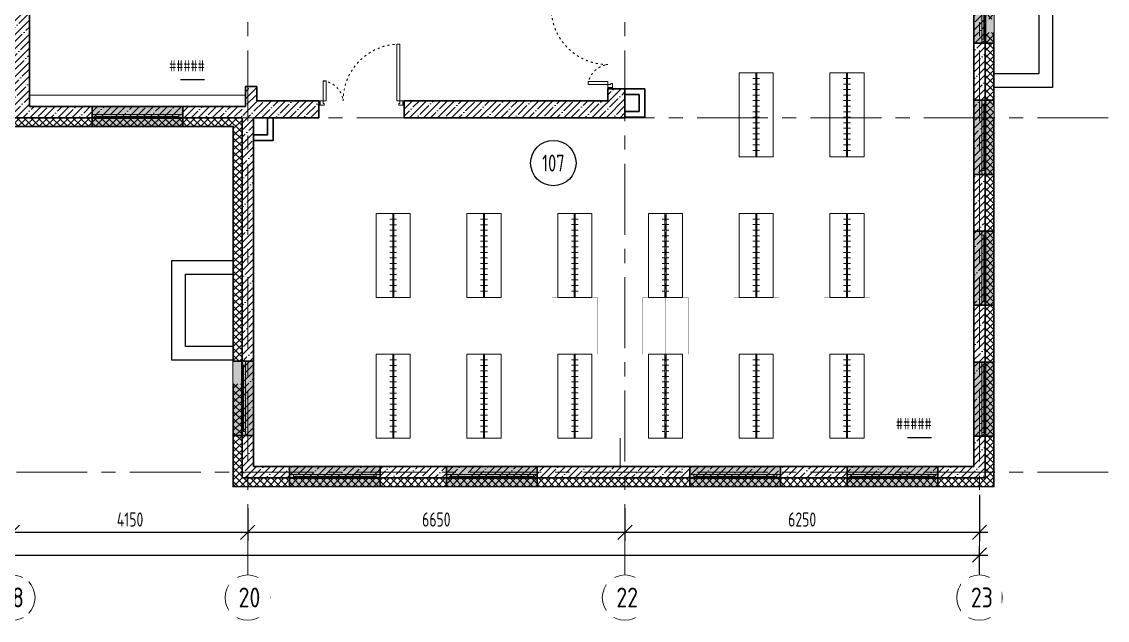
# Model space of a CAD drawing. Header units: millimetres. Extents: x -13407 to 8063098, y -2635 to 109271.
# Drawn here: x 51530 to 70669, y -2611 to 7944 of the extents above; entities that cross this region are included whole.
import ezdxf
from ezdxf.enums import TextEntityAlignment as Align

# ---------------------------------------------------------------- set-up
doc = ezdxf.new("R2010")
doc.units = ezdxf.units.MM
for name, pattern in [('ACAD_ISO03W100', [30, 12, -18]), ('CENTER', [2, 1.25, -0.25, 0.25, -0.25]), ('HIDDEN', [6, 4, -2])]:
    doc.linetypes.add(name, pattern=pattern)
doc.layers.get('Defpoints').update_dxf_attribs({"color": 6})
for name, color, linetype, lineweight in [('АР_Двери', 5, 'Continuous', 18), ('АР_Маркер экспликации', 239, 'Continuous', 13), ('АР_Навесной фасад', 5, 'Continuous', 5), ('АР_Номер помещения', 1, 'Continuous', 25), ('АР_Окна БЛОК', 250, 'Continuous', 13), ('АР_Оси', 193, 'Continuous', 9), ('АР_Оси размеры', 164, 'Continuous', 9), ('АР_Перегородки газоблок', 165, 'Continuous', 30), ('АР_Подоконники', 163, 'Continuous', 9), ('АР_Помещения_площадь', 19, 'Continuous', 9), ('АР_Сущ Несущая стена', 202, 'Continuous', 30), ('АР_Утеплитель', 250, 'Continuous', 9), ('АР_Штриховка монолит', 250, 'Continuous', 9), ('ТХ_мебель передв', 250, 'Continuous', 13)]:
    doc.layers.add(name, color=color, linetype=linetype, lineweight=lineweight)
doc.layers.get('АР_Маркер экспликации').off()
doc.styles.add('ISOCPEUR', font='isocpeur.ttf', dxfattribs={"width": 0.7})
doc.styles.get("Standard").update_dxf_attribs({"font": 'arial.ttf'})
doc.styles.add('ГОСТ 2.304', font='isocpeur.ttf', dxfattribs={"width": 0.7})
doc.dimstyles.new('СПДС', dxfattribs={"dimscale": 100, "dimtxt": 2.5, "dimasz": 2.5, "dimexe": 1.5, "dimexo": 0, "dimgap": 1, "dimtad": 1, "dimdec": 0, "dimrnd": 1, "dimtxsty": 'ГОСТ 2.304', "dimblk": 'OBLIQUE', "dimcen": 2.5, "dimdle": 1.5, "dimadec": 0, "dimazin": 2, "dimtfac": 0.75, "dimtdec": 0, "dimtmove": 1, "dimatfit": 3, "dimfxl": 1, "dimtolj": 1, "dimarcsym": 1})
pattern_1 = [(45, (-951587.81, 109999.9), (-123.743687, 123.743687), []), (45, (-951464.07, 109999.9), (-123.743687, 123.743687), [218.75, -43.75, 0, -43.75])]

# ---------------------------------------------------------------- blocks, each defined once
blk = doc.blocks.new('_Oblique')
at = {"color": 253, "linetype": 'ByBlock', "lineweight": -2}
blk.add_line((-0.5, -0.5), (0.5, 0.5), dxfattribs=at)
blk = doc.blocks.new('*D513')
at = {"layer": 'Defpoints', "color": 0, "ltscale": 100, "transparency": 16777216}
for p in [(51365, -636), (55515, -636), (55515, -1059)]:
    blk.add_point(p, dxfattribs=at)
at = {"layer": 'АР_Оси размеры', "color": 253, "lineweight": -2, "ltscale": 100, "transparency": 16777216}
for p, q in [((51365, -636), (51365, -1209)), ((55515, -636), (55515, -1209)), ((51215, -1059), (55665, -1059))]:
    blk.add_line(p, q, dxfattribs=at)
at = {"layer": 'АР_Оси размеры', "color": 253, "lineweight": -2, "ltscale": 100, "transparency": 16777216, "xscale": 250, "yscale": 250, "zscale": 250, "rotation": 180}
blk.add_blockref('_Oblique', (51365, -1059), dxfattribs=at)
at = {"layer": 'АР_Оси размеры', "color": 253, "lineweight": -2, "ltscale": 100, "transparency": 16777216, "xscale": 250, "yscale": 250, "zscale": 250}
blk.add_blockref('_Oblique', (55515, -1059), dxfattribs=at)
at = {"layer": 'АР_Оси размеры', "color": 253, "ltscale": 100, "transparency": 16777216, "insert": (53440, -834), "char_height": 250, "attachment_point": 5, "style": 'ГОСТ 2.304'}
blk.add_mtext('\\A1;4150', dxfattribs=at)
blk = doc.blocks.new('*D514')
at = {"layer": 'Defpoints', "color": 0, "ltscale": 100, "transparency": 16777216}
for p in [(55515, -636), (62165, -636), (62165, -1059)]:
    blk.add_point(p, dxfattribs=at)
at = {"layer": 'АР_Оси размеры', "color": 253, "lineweight": -2, "ltscale": 100, "transparency": 16777216}
for p, q in [((55515, -636), (55515, -1209)), ((62165, -636), (62165, -1209)), ((55365, -1059), (62315, -1059))]:
    blk.add_line(p, q, dxfattribs=at)
at = {"layer": 'АР_Оси размеры', "color": 253, "lineweight": -2, "ltscale": 100, "transparency": 16777216, "xscale": 250, "yscale": 250, "zscale": 250, "rotation": 180}
blk.add_blockref('_Oblique', (55515, -1059), dxfattribs=at)
at = {"layer": 'АР_Оси размеры', "color": 253, "lineweight": -2, "ltscale": 100, "transparency": 16777216, "xscale": 250, "yscale": 250, "zscale": 250}
blk.add_blockref('_Oblique', (62165, -1059), dxfattribs=at)
at = {"layer": 'АР_Оси размеры', "color": 253, "ltscale": 100, "transparency": 16777216, "insert": (58840, -834), "char_height": 250, "attachment_point": 5, "style": 'ГОСТ 2.304'}
blk.add_mtext('\\A1;6650', dxfattribs=at)
blk = doc.blocks.new('*D515')
at = {"layer": 'Defpoints', "color": 0, "ltscale": 100, "transparency": 16777216}
for p in [(68415, -397), (62165, -636), (68415, -1059)]:
    blk.add_point(p, dxfattribs=at)
at = {"layer": 'АР_Оси размеры', "color": 253, "lineweight": -2, "ltscale": 100, "transparency": 16777216}
for p, q in [((68415, -397), (68415, -1209)), ((62165, -636), (62165, -1209)), ((62015, -1059), (68565, -1059))]:
    blk.add_line(p, q, dxfattribs=at)
at = {"layer": 'АР_Оси размеры', "color": 253, "lineweight": -2, "ltscale": 100, "transparency": 16777216, "xscale": 250, "yscale": 250, "zscale": 250, "rotation": 180}
blk.add_blockref('_Oblique', (62165, -1059), dxfattribs=at)
at = {"layer": 'АР_Оси размеры', "color": 253, "lineweight": -2, "ltscale": 100, "transparency": 16777216, "xscale": 250, "yscale": 250, "zscale": 250}
blk.add_blockref('_Oblique', (68415, -1059), dxfattribs=at)
at = {"layer": 'АР_Оси размеры', "color": 253, "ltscale": 100, "transparency": 16777216, "insert": (65290, -834), "char_height": 250, "attachment_point": 5, "style": 'ГОСТ 2.304'}
blk.add_mtext('\\A1;6250', dxfattribs=at)
blk = doc.blocks.new('Полуторная_на лестницу')
at = {"color": 253}
for points in [[(75, 80), (75, 1080), (125, 1080), (125, 80)], [(1375, 430), (1375, 80), (1425, 80), (1425, 430)]]:
    blk.add_lwpolyline(points, close=True, dxfattribs=at)
for points in [[(0, 0), (0, 80), (20, 80), (20, 0), (0, 0)], [(20, 80), (20, 0), (90, 0), (90, 30), (75, 30), (75, 80), (20, 80)], [(1480, 80), (1480, 0), (1410, 0), (1410, 30), (1425, 30), (1425, 80), (1480, 80)], [(1500, 0), (1500, 80), (1480, 80), (1480, 0), (1500, 0)]]:
    blk.add_lwpolyline(points, dxfattribs=at)
at = {"color": 253, "linetype": 'ACAD_ISO03W100', "ltscale": 3}
for centre, radius, start, end in [((75, 80), 1000, 0, 90), ((1465, 40), 392, 95.9075, 174.0925)]:
    blk.add_arc(centre, radius, start, end, dxfattribs=at)
blk = doc.blocks.new('*U380')
h = blk.add_hatch(color=253)
h.dxf.hatch_style = 1
h.paths.add_polyline_path([(-1600, -140), (0, -140), (0, 220), (-1600, 220)])
at = {"color": 253, "lineweight": 30}
for p, q in [((-1600, -140), (-1600, 220)), ((0, -140), (0, 220))]:
    blk.add_line(p, q, dxfattribs=at)
at = {"color": 253}
for p, q in [((0, 220), (-1600, 220)), ((-1600, 70), (0, 70)), ((-1600, 0), (0, 0)), ((-1530, 0), (-1530, 70)), ((-1530, 35), (-70, 35)), ((-70, 0), (-70, 70)), ((-1600, -140), (0, -140)), ((-1600, -140), (-1600, -140)), ((-1600, -140), (-1600, -140)), ((0, -140), (0, -140)), ((0, -140), (0, -140))]:
    blk.add_line(p, q, dxfattribs=at)
blk = doc.blocks.new('*U381')
h = blk.add_hatch(color=253)
h.dxf.hatch_style = 1
h.paths.add_polyline_path([(-1600, -140), (0, -140), (0, 220), (-1600, 220)])
at = {"color": 253, "lineweight": 30}
for p, q in [((-1600, -140), (-1600, 220)), ((0, -140), (0, 220))]:
    blk.add_line(p, q, dxfattribs=at)
at = {"color": 253}
for p, q in [((0, 220), (-1600, 220)), ((-1600, 70), (0, 70)), ((-1600, 0), (0, 0)), ((-1530, 0), (-1530, 70)), ((-1530, 35), (-70, 35)), ((-70, 0), (-70, 70)), ((-1600, -140), (0, -140)), ((-1600, -140), (-1600, -140)), ((-1600, -140), (-1600, -140)), ((0, -140), (0, -140)), ((0, -140), (0, -140))]:
    blk.add_line(p, q, dxfattribs=at)
blk = doc.blocks.new('*U382')
h = blk.add_hatch(color=253)
h.dxf.hatch_style = 1
h.paths.add_polyline_path([(-1600, -140), (0, -140), (0, 220), (-1600, 220)])
at = {"color": 253, "lineweight": 30}
for p, q in [((-1600, -140), (-1600, 220)), ((0, -140), (0, 220))]:
    blk.add_line(p, q, dxfattribs=at)
at = {"color": 253}
for p, q in [((0, 220), (-1600, 220)), ((-1600, 70), (0, 70)), ((-1600, 0), (0, 0)), ((-1530, 0), (-1530, 70)), ((-1530, 35), (-70, 35)), ((-70, 0), (-70, 70)), ((-1600, -140), (0, -140)), ((-1600, -140), (-1600, -140)), ((-1600, -140), (-1600, -140)), ((0, -140), (0, -140)), ((0, -140), (0, -140))]:
    blk.add_line(p, q, dxfattribs=at)
blk = doc.blocks.new('*U383')
h = blk.add_hatch(color=253)
h.dxf.hatch_style = 1
h.paths.add_polyline_path([(-1600, -140), (0, -140), (0, 220), (-1600, 220)])
at = {"color": 253, "lineweight": 30}
for p, q in [((-1600, -140), (-1600, 220)), ((0, -140), (0, 220))]:
    blk.add_line(p, q, dxfattribs=at)
at = {"color": 253}
for p, q in [((0, 220), (-1600, 220)), ((-1600, 70), (0, 70)), ((-1600, 0), (0, 0)), ((-1530, 0), (-1530, 70)), ((-1530, 35), (-70, 35)), ((-70, 0), (-70, 70)), ((-1600, -140), (0, -140)), ((-1600, -140), (-1600, -140)), ((-1600, -140), (-1600, -140)), ((0, -140), (0, -140)), ((0, -140), (0, -140))]:
    blk.add_line(p, q, dxfattribs=at)
blk = doc.blocks.new('*U384')
h = blk.add_hatch(color=253)
h.dxf.hatch_style = 1
h.paths.add_polyline_path([(-1310, -140), (0, -140), (0, 220), (-1310, 220)])
at = {"color": 253, "lineweight": 30}
for p, q in [((-1310, -140), (-1310, 220)), ((0, -140), (0, 220))]:
    blk.add_line(p, q, dxfattribs=at)
at = {"color": 253}
for p, q in [((0, 220), (-1310, 220)), ((-1310, 70), (0, 70)), ((-1310, 0), (0, 0)), ((-1240, 0), (-1240, 70)), ((-1240, 35), (-70, 35)), ((-70, 0), (-70, 70)), ((-1310, -140), (0, -140)), ((-1310, -140), (-1310, -140)), ((-1310, -140), (-1310, -140)), ((0, -140), (0, -140)), ((0, -140), (0, -140))]:
    blk.add_line(p, q, dxfattribs=at)
blk = doc.blocks.new('*U396')
h = blk.add_hatch(color=253)
h.dxf.hatch_style = 1
h.paths.add_polyline_path([(-1310, -140), (0, -140), (0, 220), (-1310, 220)])
at = {"color": 253, "lineweight": 30}
for p, q in [((-1310, -140), (-1310, 220)), ((0, -140), (0, 220))]:
    blk.add_line(p, q, dxfattribs=at)
at = {"color": 253}
for p, q in [((0, 220), (-1310, 220)), ((-1310, 70), (0, 70)), ((-1310, 0), (0, 0)), ((-1240, 0), (-1240, 70)), ((-1240, 35), (-70, 35)), ((-70, 0), (-70, 70)), ((-1310, -140), (0, -140)), ((-1310, -140), (-1310, -140)), ((-1310, -140), (-1310, -140)), ((0, -140), (0, -140)), ((0, -140), (0, -140))]:
    blk.add_line(p, q, dxfattribs=at)
blk = doc.blocks.new('*U397')
h = blk.add_hatch(color=253)
h.dxf.hatch_style = 1
h.paths.add_polyline_path([(-1310, -140), (0, -140), (0, 220), (-1310, 220)])
at = {"color": 253, "lineweight": 30}
for p, q in [((-1310, -140), (-1310, 220)), ((0, -140), (0, 220))]:
    blk.add_line(p, q, dxfattribs=at)
at = {"color": 253}
for p, q in [((0, 220), (-1310, 220)), ((-1310, 70), (0, 70)), ((-1310, 0), (0, 0)), ((-1240, 0), (-1240, 70)), ((-1240, 35), (-70, 35)), ((-70, 0), (-70, 70)), ((-1310, -140), (0, -140)), ((-1310, -140), (-1310, -140)), ((-1310, -140), (-1310, -140)), ((0, -140), (0, -140)), ((0, -140), (0, -140))]:
    blk.add_line(p, q, dxfattribs=at)
blk = doc.blocks.new('*U398')
h = blk.add_hatch(color=253)
h.dxf.hatch_style = 1
h.paths.add_polyline_path([(-1310, -140), (0, -140), (0, 220), (-1310, 220)])
at = {"color": 253, "lineweight": 30}
for p, q in [((-1310, -140), (-1310, 220)), ((0, -140), (0, 220))]:
    blk.add_line(p, q, dxfattribs=at)
at = {"color": 253}
for p, q in [((0, 220), (-1310, 220)), ((-1310, 70), (0, 70)), ((-1310, 0), (0, 0)), ((-1240, 0), (-1240, 70)), ((-1240, 35), (-70, 35)), ((-70, 0), (-70, 70)), ((-1310, -140), (0, -140)), ((-1310, -140), (-1310, -140)), ((-1310, -140), (-1310, -140)), ((0, -140), (0, -140)), ((0, -140), (0, -140))]:
    blk.add_line(p, q, dxfattribs=at)
blk = doc.blocks.new('*U399')
h = blk.add_hatch(color=253)
h.dxf.hatch_style = 1
h.paths.add_polyline_path([(-1310, -140), (0, -140), (0, 220), (-1310, 220)])
at = {"color": 253, "lineweight": 30}
for p, q in [((-1310, -140), (-1310, 220)), ((0, -140), (0, 220))]:
    blk.add_line(p, q, dxfattribs=at)
at = {"color": 253}
for p, q in [((0, 220), (-1310, 220)), ((-1310, 70), (0, 70)), ((-1310, 0), (0, 0)), ((-1240, 0), (-1240, 70)), ((-1240, 35), (-70, 35)), ((-70, 0), (-70, 70)), ((-1310, -140), (0, -140)), ((-1310, -140), (-1310, -140)), ((-1310, -140), (-1310, -140)), ((0, -140), (0, -140)), ((0, -140), (0, -140))]:
    blk.add_line(p, q, dxfattribs=at)
blk = doc.blocks.new('*U416')
h = blk.add_hatch(color=253)
h.dxf.hatch_style = 1
h.paths.add_polyline_path([(-1600, -140), (0, -140), (0, 220), (-1600, 220)])
at = {"color": 253, "lineweight": 30}
for p, q in [((-1600, -140), (-1600, 220)), ((0, -140), (0, 220))]:
    blk.add_line(p, q, dxfattribs=at)
at = {"color": 253}
for p, q in [((0, 220), (-1600, 220)), ((-1600, 70), (0, 70)), ((-1600, 0), (0, 0)), ((-1530, 0), (-1530, 70)), ((-1530, 35), (-70, 35)), ((-70, 0), (-70, 70)), ((-1600, -140), (0, -140)), ((-1600, -140), (-1600, -140)), ((-1600, -140), (-1600, -140)), ((0, -140), (0, -140)), ((0, -140), (0, -140))]:
    blk.add_line(p, q, dxfattribs=at)
blk = doc.blocks.new('*D501')
at = {"layer": 'Defpoints', "color": 0, "ltscale": 100, "transparency": 16777216}
for p in [(68415, -1461), (0, -1786), (68415, -1786)]:
    blk.add_point(p, dxfattribs=at)
at = {"layer": 'АР_Оси размеры', "color": 253, "lineweight": -2, "ltscale": 100, "transparency": 16777216}
for p, q in [((0, -1786), (0, -1311)), ((68415, -1786), (68415, -1311)), ((-150, -1461), (68565, -1461))]:
    blk.add_line(p, q, dxfattribs=at)
at = {"layer": 'АР_Оси размеры', "color": 253, "lineweight": -2, "ltscale": 100, "transparency": 16777216, "xscale": 250, "yscale": 250, "zscale": 250, "rotation": 180}
blk.add_blockref('_Oblique', (0, -1461), dxfattribs=at)
at = {"layer": 'АР_Оси размеры', "color": 253, "lineweight": -2, "ltscale": 100, "transparency": 16777216, "xscale": 250, "yscale": 250, "zscale": 250}
blk.add_blockref('_Oblique', (68415, -1461), dxfattribs=at)
at = {"layer": 'АР_Оси размеры', "color": 253, "ltscale": 100, "transparency": 16777216, "insert": (34808, -1236), "char_height": 250, "attachment_point": 5, "style": 'ГОСТ 2.304'}
blk.add_mtext('\\A1;68415', dxfattribs=at)
blk = doc.blocks.new('*U576')
at = {"layer": 'Defpoints', "color": 253}
blk.add_line((-5470, 641), (-5892, 641), dxfattribs=at)
at = {"layer": 'АР_Номер помещения', "color": 253}
blk.add_circle((-12134, 5485), 400, dxfattribs=at)
at = {"layer": 'Defpoints', "color": 253, "style": 'ISOCPEUR', "width": 0.7}
blk.add_attdef('ПЛОЩАДЬ_ПОМЕЩЕНИЯ', text='', height=200, dxfattribs=at).set_placement((-5465, 888), align=Align.MIDDLE_RIGHT)
at = {"layer": 'Defpoints', "color": 253, "style": 'ISOCPEUR', "width": 0.7, "flags": 1}
blk.add_attdef('КАТЕГОРИЯ', (-499, -2092), '', height=250, dxfattribs=at)
at = {"layer": 'АР_Номер помещения', "color": 253, "style": 'ISOCPEUR', "width": 0.7}
blk.add_attdef('НОМЕР_ПОМЕЩЕНИЯ', text='', height=300, dxfattribs=at).set_placement((-12134, 5485), align=Align.MIDDLE_CENTER)
at = {"layer": 'АР_Помещения_площадь', "color": 253, "lineweight": 30, "width": 0.7, "flags": 104}
blk.add_attdef('ИМЯ_ПОМЕЩЕНИЯ', text='', height=100, dxfattribs=at).set_placement((158, 1217), align=Align.MIDDLE_CENTER)
blk = doc.blocks.new('*U577')
at = {"layer": 'Defpoints', "color": 253}
blk.add_line((-13894, 735), (-14316, 735), dxfattribs=at)
at = {"layer": 'АР_Номер помещения', "color": 253}
blk.add_circle((-15188, 6380), 400, dxfattribs=at)
at = {"layer": 'Defpoints', "color": 253, "style": 'ISOCPEUR', "width": 0.7}
blk.add_attdef('ПЛОЩАДЬ_ПОМЕЩЕНИЯ', text='', height=200, dxfattribs=at).set_placement((-13889, 981), align=Align.MIDDLE_RIGHT)
at = {"layer": 'Defpoints', "color": 253, "style": 'ISOCPEUR', "width": 0.7, "flags": 1}
blk.add_attdef('КАТЕГОРИЯ', (-499, -2092), '', height=250, dxfattribs=at)
at = {"layer": 'АР_Номер помещения', "color": 253, "style": 'ISOCPEUR', "width": 0.7}
blk.add_attdef('НОМЕР_ПОМЕЩЕНИЯ', text='', height=300, dxfattribs=at).set_placement((-15188, 6380), align=Align.MIDDLE_CENTER)
at = {"layer": 'АР_Помещения_площадь', "color": 253, "lineweight": 30, "width": 0.7, "flags": 104}
blk.add_attdef('ИМЯ_ПОМЕЩЕНИЯ', text='', height=100, dxfattribs=at).set_placement((158, 1217), align=Align.MIDDLE_CENTER)
blk = doc.blocks.new('1480х600')
at = {"color": 253}
for p, q in [((168155, -63218), (168105, -63218)), ((168155, -63316), (168105, -63316)), ((168155, -64698), (168155, -63218)), ((168175, -64698), (168175, -63218)), ((168175, -63218), (168225, -63218)), ((168175, -63316), (168225, -63316)), ((168155, -63413), (168105, -63413)), ((168155, -63511), (168105, -63511)), ((168175, -63413), (168225, -63413)), ((168175, -63511), (168225, -63511)), ((168155, -63608), (168105, -63608)), ((168155, -63706), (168105, -63706)), ((168175, -63608), (168225, -63608)), ((168175, -63706), (168225, -63706)), ((168155, -63803), (168105, -63803)), ((168155, -63901), (168105, -63901)), ((168175, -63803), (168225, -63803)), ((168175, -63901), (168225, -63901)), ((168155, -63998), (168105, -63998)), ((168155, -64096), (168105, -64096)), ((168175, -63998), (168225, -63998)), ((168175, -64096), (168225, -64096)), ((168155, -64193), (168105, -64193)), ((168155, -64291), (168105, -64291)), ((168175, -64193), (168225, -64193)), ((168175, -64291), (168225, -64291)), ((168155, -64388), (168105, -64388)), ((168155, -64486), (168105, -64486)), ((168175, -64388), (168225, -64388)), ((168175, -64486), (168225, -64486)), ((168155, -64583), (168105, -64583)), ((168175, -64583), (168225, -64583))]:
    blk.add_line(p, q, dxfattribs=at)
at = {"color": 253, "linetype": 'HIDDEN', "ltscale": 25}
blk.add_line((168165, -64698), (168165, -63218), dxfattribs=at)
at = {"color": 253, "ltscale": 100}
blk.add_lwpolyline([(167865, -64698), (168465, -64698), (168465, -63218), (167865, -63218)], close=True, dxfattribs=at)
at = {"color": 253}
blk.add_lwpolyline([(168465, -64698), (167865, -64698)], dxfattribs=at)
blk = doc.blocks.new('Стеллаж гардеробный')
at = {"layer": 'ТХ_мебель передв', "color": 253, "ltscale": 0.1, "const_width": 2}
blk.add_lwpolyline([(267732, -213548), (268132, -213548), (268132, -214548), (267732, -214548)], close=True, dxfattribs=at)

msp = doc.modelspace()

# ---------------------------------------------------------------- hatches: boundary and pattern name
at = {"layer": 'АР_Утеплитель', "ltscale": 100}
h = msp.add_hatch(dxfattribs=at)
h.set_pattern_fill('ANSI37', color=253, scale=700)
h.set_pattern_definition([(45, (47385, 6100), (-61.87184, 61.87184), []), (135, (47385, 6100), (-61.87184, -61.87184), [])])
h.paths.add_polyline_path([(55415, 3491.3), (55265, 3491.3), (55265, 1960), (55415, 1960)], flags=17)
h.paths.add_polyline_path([(55040, 27630), (55040, 27480), (62165, 27480), (62165, 22790), (62315, 22790), (62315, 27630)])
h.paths.add_polyline_path([(53370, 27630), (53370, 27480), (53889.9, 27480), (53889.9, 27630)])
h.paths.add_polyline_path([(47985, 31445), (47985, 31595), (46215, 31595), (46215, 31445)])
h.paths.add_polyline_path([(47985, 31595), (47985, 31445), (51665, 31445), (51665, 27480), (51855, 27480), (51855, 27630), (51815, 27630), (51815, 31595)])
h.paths.add_polyline_path([(26921.2, 31445), (26921.2, 31595), (26405, 31595), (26405, 31445)])
h.paths.add_polyline_path([(17279.8, 33895), (17429.8, 33895), (17429.8, 35940), (17279.8, 35940)])
h.paths.add_polyline_path([(68665, 6786.4), (68515, 6786.4), (68515, -100), (55415, -100), (55415, 1560), (55265, 1560), (55265, -250), (68665, -250)])
h.paths.add_polyline_path([(68515, 6786.4), (68665, 6786.4), (68665, 7751.7), (68515, 7751.7)])
h.paths.add_polyline_path([(14979.8, 47738.8), (14829.4, 47738.8), (14829.8, 47170), (17959.8, 47170), (17959.8, 44240), (21080, 44240), (21080, 43610), (21230, 43610), (21230, 44390), (18109.8, 44390), (18109.8, 47320), (14979.8, 47320)])
h.paths.add_polyline_path([(39096.5, 11290), (39096.5, 11433), (47535, 11440), (47535, 6250), (55415, 6250), (55415, 3491.3), (55265, 3491.3), (55265, 6100), (47385, 6100), (47385, 11290)])
h.paths.add_polyline_path([(62315, 12645), (62165, 12645), (62165, 9610), (68515, 9610), (68515, 7991.7), (68665, 7991.7), (68665, 9760), (62315, 9760)])
h.paths.add_polyline_path([(62165.1, 14845), (62315, 14845), (62315, 21640), (62165.2, 21640)])
h.paths.add_polyline_path([(62315, 14845), (62165.1, 14845), (62165.1, 12645), (62315, 12645)])
h.paths.add_polyline_path([(17998.2, 36070), (17998.2, 36220), (17279.8, 36220), (17279.8, 35940), (17429.8, 35940), (17429.8, 36070)])
h.paths.add_polyline_path([(17998.2, 36220), (17998.2, 36070), (21230, 36070), (21230, 41910), (21080, 41910), (21080, 36220)])
h.paths.add_polyline_path([(24755, 31445), (24755, 31595), (17429.8, 31595), (17429.8, 32195), (17279.8, 32195), (17279.8, 31445)])
h.paths.add_polyline_path([(43645, 31595), (43645, 31445), (46215, 31445), (46215, 31595)])
h.paths.add_polyline_path([(41875, 31445), (41875, 31595), (26921.2, 31595), (26921.2, 31445)])
h.paths.add_polyline_path([(14829.8, 49378.8), (14979.8, 49378.8), (14979.8, 50520.3), (15129.8, 50520.3), (15129.8, 50670.3), (14829.8, 50670.3)])
h.paths.add_polyline_path([(14829.8, 47738.8), (14829.4, 47738.8), (14979.8, 47738.8)])
at = {"layer": 'АР_Штриховка монолит', "ltscale": 100}
h = msp.add_hatch(dxfattribs=at)
h.set_pattern_fill('ANSI35', color=253, scale=700)
h.set_pattern_definition(pattern_1)
h.paths.add_polyline_path([(55415, 6450), (51665, 6450), (51665, 11935.7), (51365, 11935.7), (51365, 6450), (47735, 6450), (47735, 13236.3), (51365, 13236.3), (51365, 13065.7), (51665, 13065.7), (51665, 13396.3), (51545.1, 13396.3), (51545.1, 15790), (51665, 15790), (51665, 16702.5), (51365, 16702.5), (51365, 15990), (50176.6, 15990), (50176.6, 15790), (51545.1, 15790), (51545.1, 13396.3), (47735, 13396.3), (47735, 15790), (50190.4, 15790), (50190.4, 15990), (47735, 15990), (47735, 16777.5), (47535, 16777.5), (47535, 15990), (43565, 15990), (43565, 15790), (47535, 15790), (47535, 6250), (55415, 6250)])
h = msp.add_hatch(dxfattribs=at)
h.set_pattern_fill('ANSI35', color=253, scale=700)
h.set_pattern_definition(pattern_1)
h.paths.add_polyline_path([(68515, 9410), (68315, 9410), (68315, 100), (68315, -100), (68515, -100)])
h = msp.add_hatch(dxfattribs=at)
h.set_pattern_fill('ANSI35', color=253, scale=700)
h.set_pattern_definition(pattern_1)
h.paths.add_polyline_path([(55475, 6450), (55415, 6250), (55615, 6250), (56771.1, 6250), (56771.1, 6550), (55675, 6550), (55675, 6799.7), (55475, 6799.7)])
h = msp.add_hatch(dxfattribs=at)
h.set_pattern_fill('ANSI35', color=253, scale=700)
h.set_pattern_definition([(45, (-951166.75, 116349.9), (-123.743687, 123.743687), []), (45, (-951043.01, 116349.9), (-123.743687, 123.743687), [218.75, -43.75, 0, -43.75])])
h.paths.add_polyline_path([(62165, 6763), (61865, 6763), (61865, 6550), (58271.1, 6550), (58271.1, 6250), (62165, 6250)])
h = msp.add_hatch(dxfattribs=at)
h.set_pattern_fill('ANSI35', color=253, scale=700)
h.set_pattern_definition(pattern_1)
h.paths.add_polyline_path([(55615, 6250), (55415, 6250), (55415, -100), (68315, -100), (68315, 100), (55615, 100)])

# ---------------------------------------------------------------- linework, layer by layer
at = {"color": 253, "ltscale": 100, "elevation": 0.4}
for points in [[(68675.3, 8542.6), (69700.2, 8542.6), (69700.2, 6786.4), (68665.3, 6786.4)], [(68675.3, 8302.6), (69460.2, 8302.6), (69460.2, 7026.4), (68665.3, 7026.4)], [(55265, 1975.1), (54177.3, 1975.1), (54177.3, 3731.3), (55265, 3731.3)], [(55265, 2215.1), (54417.3, 2215.1), (54417.3, 3491.3), (55265, 3491.3)]]:
    msp.add_lwpolyline(points, dxfattribs=at)
at = {"layer": 'АР_Навесной фасад', "color": 253, "ltscale": 100}
for p, q in [((55255, 6090), (47375, 6090)), ((55265, 6100), (47385, 6100)), ((55255, 3491.3), (55255, 6090)), ((55265, 3491.3), (55265, 6100)), ((55255, 1960), (55255, 3491.3)), ((55265, 1960), (55265, 3491.3)), ((55255, -260), (55255, 1560)), ((55265, -250), (55265, 1560))]:
    msp.add_line(p, q, dxfattribs=at)
for points in [[(68665.3, 6747.8), (68665.3, 7751.7)], [(68675.3, 6723.2), (68675.3, 7751.7)], [(68665.2, 6475.5), (68665.3, 6786.4)], [(68675.3, 6475.5), (68675.3, 6786.4)], [(68665, -250), (68665.2, 6235.5)], [(68675, -260), (68675.2, 6235.5)], [(55255, -260), (68675, -260)], [(55265, -250), (68665, -250)]]:
    msp.add_lwpolyline(points, dxfattribs=at)
at = {"layer": 'АР_Оси', "color": 253, "linetype": 'CENTER', "ltscale": 1000}
for p, q in [((55515, -1811.3), (55515, 32496.2)), ((62165, -1811.3), (62165, 32496.2)), ((68415, -1811.3), (68415, 32496.2)), ((-12563.8, 6250), (71033.4, 6250)), ((-12563.8, 0), (71033.4, 0))]:
    msp.add_line(p, q, dxfattribs=at)
at = {"layer": 'АР_Оси', "color": 253, "ltscale": 0.5}
for centre in [(51365, -2211.3), (55515, -2211.3), (62165, -2211.3), (68415, -2211.3)]:
    msp.add_circle(centre, 400, dxfattribs=at)
at = {"layer": 'АР_Перегородки газоблок', "color": 253, "ltscale": 100}
for p, q in [((62165.3, 6763), (62515.3, 6763)), ((62515.3, 6763), (62515.3, 6263)), ((62415.3, 6663), (62165.3, 6663)), ((62415.3, 6363), (62415.3, 6663)), ((62165.3, 6263), (62165.3, 6363)), ((62165.3, 6363), (62415.3, 6363)), ((62515.3, 6263), (62165.3, 6263))]:
    msp.add_line(p, q, dxfattribs=at)
msp.add_lwpolyline([(55965, 6250), (55965, 5850), (55615, 5850), (55615, 5950), (55865, 5950), (55865, 6250)], close=True, dxfattribs=at)
at = {"layer": 'АР_Подоконники', "color": 253, "ltscale": 100}
msp.add_line((55475, 6650), (51665, 6650), dxfattribs=at)
at = {"layer": 'АР_Сущ Несущая стена', "color": 253, "ltscale": 100}
for p, q in [((51665, 11935.7), (51665, 6450)), ((68515, -100), (68515, 9610)), ((68315, 100), (68315, 9410)), ((55475, 6799.7), (55475, 6450)), ((55675, 6799.7), (55475, 6799.7)), ((55675, 6799.7), (55675, 6550)), ((61865, 6550), (61865, 6763)), ((62165, 6763), (61865, 6763)), ((62165, 6250), (62165, 6763)), ((56771.1, 6550), (55675, 6550)), ((56771.1, 6550), (56771.1, 6250)), ((61865, 6550), (58271.1, 6550)), ((58271.1, 6550), (58271.1, 6250)), ((55475, 6450), (51665, 6450)), ((55415, 6250), (47535, 6250)), ((55415, 6250), (55415, -100)), ((56771.1, 6250), (55615, 6250)), ((55615, 6250), (55615, 100)), ((62165, 6250), (58271.1, 6250)), ((55615, 100), (68315, 100)), ((55415, -100), (68515, -100))]:
    msp.add_line(p, q, dxfattribs=at)
at = {"layer": 'ТХ_мебель передв', "color": 253, "ltscale": 100}
msp.add_line((62080.4, 100), (62080.4, 600), dxfattribs=at)

# ---------------------------------------------------------------- block references
at = {"layer": 'АР_Двери', "color": 253, "xscale": -1, "rotation": 90}
msp.add_blockref('Полуторная_на лестницу', (61945, 8263), dxfattribs=at)
at = {"layer": 'АР_Двери', "color": 253, "xscale": -1}
msp.add_blockref('Полуторная_на лестницу', (58271.1, 6470), dxfattribs=at)
at = {"layer": 'АР_Маркер экспликации', "color": 253}
ref = msp.add_blockref('*U577', (68646.7, 6185.2), dxfattribs=at)
ref.add_attrib('НОМЕР_ПОМЕЩЕНИЯ', '111', dxfattribs={"layer": 'АР_Номер помещения', "color": 253, "height": 300, "style": 'ISOCPEUR', "width": 0.7}).set_placement((53458.3, 12565.1), align=Align.MIDDLE_CENTER)
ref.add_attrib('ПЛОЩАДЬ_ПОМЕЩЕНИЯ', '#####', dxfattribs={"layer": 'Defpoints', "color": 253, "height": 200, "style": 'ISOCPEUR', "width": 0.7}).set_placement((54757.7, 7166.6), align=Align.MIDDLE_RIGHT)
ref = msp.add_blockref('*U576', (73036.7, -33.5), dxfattribs=at)
ref.add_attrib('НОМЕР_ПОМЕЩЕНИЯ', '107', dxfattribs={"layer": 'АР_Номер помещения', "color": 253, "height": 300, "style": 'ISOCPEUR', "width": 0.7}).set_placement((60902.9, 5451.8), align=Align.MIDDLE_CENTER)
ref.add_attrib('ПЛОЩАДЬ_ПОМЕЩЕНИЯ', '#####', dxfattribs={"layer": 'Defpoints', "color": 253, "height": 200, "style": 'ISOCPEUR', "width": 0.7}).set_placement((67571.8, 854.4), align=Align.MIDDLE_RIGHT)
at = {"layer": 'АР_Окна БЛОК', "color": 253, "rotation": 270}
for name, p in [('*U399', (68455.3, 7564.9)), ('*U398', (68455.3, 5252.9)), ('*U397', (68455.3, 2943)), ('*U396', (68455.3, 633))]:
    msp.add_blockref(name, p, dxfattribs=at)
at = {"layer": 'АР_Окна БЛОК', "color": 253, "xscale": -1}
for name, p, rotation in [('*U416', (54370, 6310), 180), ('*U384', (55475, 650), 90), ('*U380', (57850, -40), 180), ('*U381', (60620, -40), 180), ('*U382', (64910, -40), 180), ('*U383', (67680, -40), 180)]:
    msp.add_blockref(name, p, dxfattribs=dict(at, rotation=rotation))
at = {"layer": 'ТХ_мебель передв', "color": 253}
for p in [(-103685, 70258.4), (-102085, 70258.4), (-110085, 67777.8), (-108485, 67777.8), (-106885, 67778.4), (-105285, 67778.4), (-103685, 67778.4), (-102085, 67778.4), (-110085, 65297.8), (-108485, 65297.8), (-106885, 65298.4), (-105285, 65298.4), (-103685, 65298.4), (-102085, 65298.4)]:
    msp.add_blockref('1480х600', p, dxfattribs=at)
at = {"layer": 'ТХ_мебель передв', "color": 253, "rotation": 180}
for p in [(332212.3, -208987.9), (332612.3, -208987.9), (333812.3, -208987.9), (334212.3, -208987.9), (325812.3, -211468.5), (326212.3, -211468.5), (327412.3, -211468.5), (327812.3, -211468.5), (329012.3, -211467.9), (329412.3, -211467.9), (330612.3, -211467.9), (331012.3, -211467.9), (332212.3, -211467.9), (332612.3, -211467.9), (333812.3, -211467.9), (334212.3, -211467.9)]:
    msp.add_blockref('Стеллаж гардеробный', p, dxfattribs=at)

# ---------------------------------------------------------------- dimensions: what is measured, and where the dimension line sits
at = {"layer": 'АР_Оси размеры', "color": 253, "ltscale": 100}
for base, p1, p2, picture, middle in [((68415, -1058.6), (62165, -636.5), (68415, -397.1), '*D515', (65290, -833.6)), ((55515, -1058.6), (51365, -636.5), (55515, -636.5), '*D513', (53440, -833.6)), ((62165, -1058.6), (55515, -636.5), (62165, -636.5), '*D514', (58840, -833.6))]:
    dim = msp.add_linear_dim(base=base, p1=p1, p2=p2, dimstyle='СПДС', override={"dimclrd": 253, "dimclre": 253, "dimclrt": 253}, dxfattribs=at)
    dim.commit()
    dim.dimension.update_dxf_attribs({"geometry": picture, "text_midpoint": middle})

# ---------------------------------------------------------------- next in the draw order: texts
at = {"layer": 'АР_Оси', "color": 253, "char_height": 350, "attachment_point": 1, "line_spacing_factor": 1.149209, "style": 'ГОСТ 2.304', "bg_fill": 2}
for s, insert, width in [('{\\W0.8;18}', (51217.5, -2033.5), 258.628), ('{\\W0.8;20}', (55353.7, -2033.5), 392.561), ('{\\W0.8;22}', (62013.7, -2033.5), 520.89), ('{\\W0.8;23}', (68263.6, -2033.5), 370.762)]:
    msp.add_mtext(s, dxfattribs=dict(at, insert=insert, width=width))

# ---------------------------------------------------------------- next in the draw order: dimensions: what is measured, and where the dimension line sits
at = {"layer": 'АР_Оси размеры', "color": 253, "ltscale": 100}
dim = msp.add_linear_dim(base=(68415, -1460.7), p1=(0, -1786.3), p2=(68415, -1786.3), dimstyle='СПДС', override={"dimclrd": 253, "dimclre": 253, "dimclrt": 253}, dxfattribs=at)
dim.commit()
dim.dimension.update_dxf_attribs({"geometry": '*D501', "text_midpoint": (34808.4, -1460.7), "dimtype": 160})

doc.saveas('drawing.dxf')
